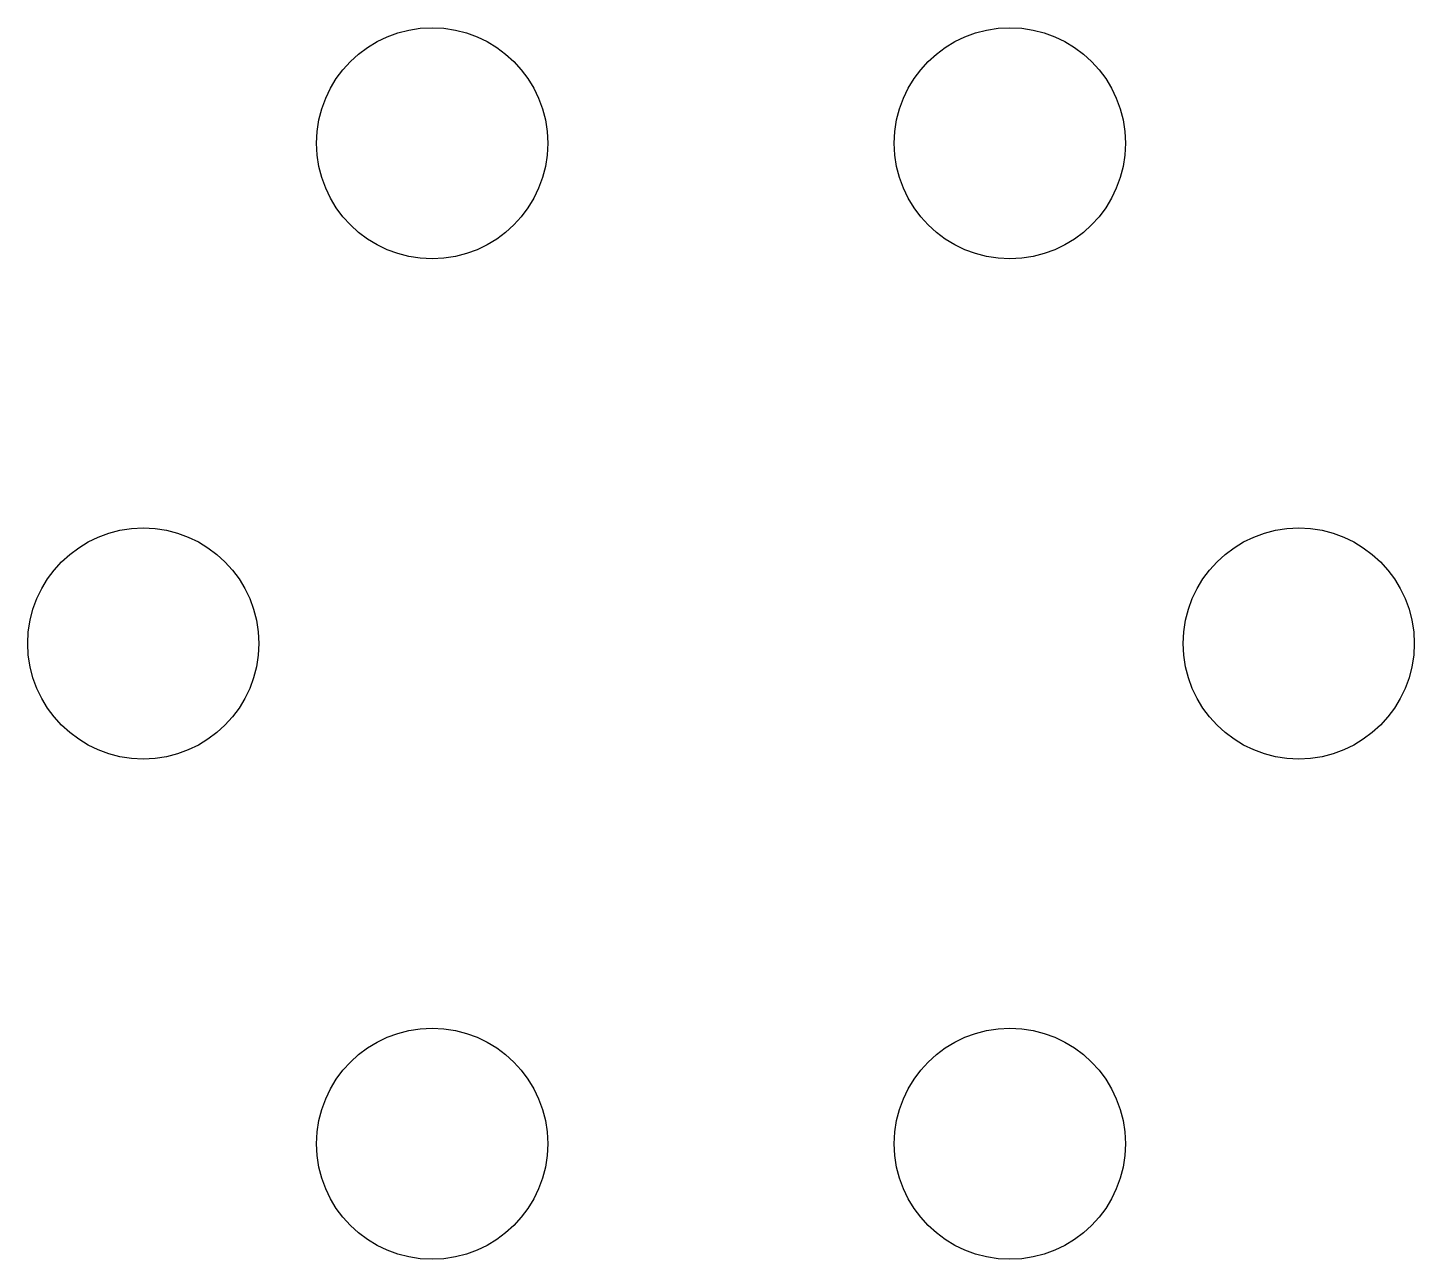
# Model space of a CAD drawing. Header units: millimetres. Extents: x -24 to 24, y -21.3 to 21.3.
import ezdxf

# ---------------------------------------------------------------- set-up
doc = ezdxf.new("R2010")
doc.units = ezdxf.units.MM

msp = doc.modelspace()

# ---------------------------------------------------------------- linework, layer by layer
for centre in [(-10, 17.321), (10, 17.321), (-20, 0), (20, 0), (-10, -17.321), (10, -17.321)]:
    msp.add_circle(centre, 4)

doc.saveas('drawing.dxf')
